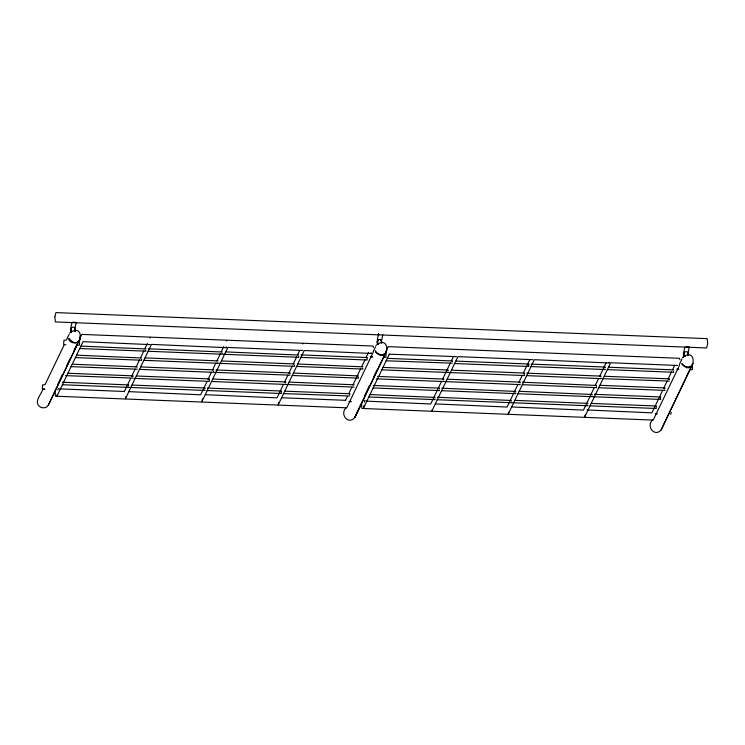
<?xml version="1.0" encoding="UTF-8"?>
<svg xmlns="http://www.w3.org/2000/svg" width="745" height="745" viewBox="0 0 745 745"><rect width="100%" height="100%" fill="white"/><g stroke="black" fill="none" stroke-linecap="round" stroke-linejoin="round"><path stroke-width="1.12" d="M281.265 392.112L281.414 393.5L207.11 390.529M367.034 358.634L367.183 360.021L300.831 357.367M596.4 386.255L596.54 387.651L522.236 384.681M656.14 407.105L656.28 408.493L589.928 405.839M660.47 398.044L660.619 399.441L593.122 396.74M386.757 350.02L386.096 352.469M55.074 391.032L55.437 396.191L346.742 407.832L373.292 352.059M202.277 399.72L202.361 398.771M278.677 402.589L278.211 404.824L304.239 350.504L371.364 353.465L371.057 352.73M361.53 403.296L361.884 408.456L653.197 420.087L679.412 365.506M363.933 406.193L364.016 405.243M364.845 400.186L364.286 402.207M671.301 412.441L670.742 414.462M386.525 349.899L385.845 352.608L354.704 417.61C348.269 425.414 339.124 413.801 346.36 407.59M58.343 388.517L57.831 389.952M125.896 396.666L125.439 398.715L151.468 344.395L226.564 347.673L226.257 346.937M132.871 376.625L133.141 375.862L67.935 373.254M209.252 379.68L209.522 378.916L136.382 375.992M289.973 373.683L290.243 372.919L215.938 369.948M349.712 394.533L349.982 393.76L284.776 391.153M447.996 370.777L448.267 370.014L383.06 367.406M508.733 411.985L508.276 414.024L534.305 359.705L609.401 362.992L609.093 362.247M528.717 364.78L528.987 364.016L455.847 361.092M585.114 415.04L584.657 417.079L610.686 362.759L677.652 365.478M669.178 379.624L669.448 378.86L604.242 376.253M690.885 366.987L690.401 368.803M71.995 322.501L70.943 326.981L71.222 332.037C67.842 326.534 76.949 325.071 75.059 330.817M378.581 333.872L377.389 339.236L378.134 340.893M382.734 334.673L382.027 339.077L380.993 340.716M684.897 347.012L683.845 351.491L684.236 353.009M384.308 355.44L384.429 354.248M57.356 394.785L57.03 395.977L83.049 341.657L150.183 344.618M128.568 385.398L128.801 384.914L62.45 382.26M202.156 400.577L201.83 401.769L227.849 347.449L302.787 350.485M204.95 388.452L205.182 387.968L132.042 385.044M281.34 391.507L281.573 391.032L207.268 388.052M285.68 382.455L285.903 381.971L212.763 379.047M367.108 358.028L367.332 357.553L300.98 354.899M363.811 407.04L363.476 408.241L389.318 354.173M432.221 409.778L431.895 410.97L457.924 356.65L532.852 359.686M439.364 388.601L439.597 388.117L373.236 385.463M443.694 379.55L443.927 379.065L377.575 376.411M452.373 361.446L452.606 360.962L387.4 358.354M520.085 382.604L520.317 382.12L447.168 379.196M524.424 373.552L524.648 373.068L451.507 370.144M600.805 376.607L601.038 376.123L526.734 373.152M605.145 367.555L605.368 367.071L531.073 364.1M656.205 406.5L656.438 406.016L591.232 403.408M660.545 397.448L660.778 396.964L594.426 394.31M664.885 388.396L665.108 387.912L599.902 385.305M384.308 355.449L383.917 356.622M693.055 363.448L692.552 364.724M141.634 358.01L76.605 355.151M145.973 348.958L80.944 346.099M150.099 337.913L150.276 337.42M222.355 352.012L148.236 348.79M226.489 340.968L226.666 340.474M298.736 355.067L225.782 351.891M302.87 344.022L303.047 343.529M358.475 375.908L293.456 373.049M362.815 366.857L297.786 363.998M435.071 397.43L370.051 394.571M511.461 400.484L437.334 397.262M515.791 391.423L441.673 388.201M592.182 394.478L519.218 391.302M596.512 385.426L522.394 382.204M79.929 339.049L48.248 405.354C46.348 408.511 41.618 408.577 39.113 406.118C33.991 400.866 41.552 394.263 42.875 389.132M77.387 344.544L77.936 341.527M362.247 401.89L354.704 417.61L383.535 357.237M692.301 364.864L661.16 429.865C654.725 437.669 645.57 426.056 652.806 419.845M69.071 334.468L66.37 340.12L63.968 340.195L63.66 343.79M48.248 405.354L77.089 344.982M373.273 351.435L375.527 346.723M679.282 364.631L681.973 358.978M661.16 429.865L689.991 369.492M57.533 384.811L62.533 374.363M66.538 366.009L70.049 358.69M74.053 350.336L77.052 344.069M80.06 337.802L81.922 334.403L373.049 346.043L373.459 347.477M124.247 391.74L130.664 378.367M131.642 376.309L135.096 369.101M136.074 367.062L139.501 359.9M140.479 357.861L143.915 350.699M144.893 348.66L147.342 343.547M207.045 381.421L200.638 394.794L129.025 391.647M208.032 379.363L211.478 372.155M212.455 370.116L215.892 362.955M216.869 360.915L220.297 353.754M221.274 351.714L223.724 346.602M283.426 384.476L277.019 397.849L205.406 394.701M284.413 382.418L287.859 375.21M288.846 373.171L292.273 366.009M293.251 363.97L296.678 356.818M297.655 354.769L299.62 350.681M345.438 400.587L347.403 396.47M348.883 393.379L351.845 387.204M352.832 385.146L360.682 368.747M361.67 366.708L365.097 359.546M366.074 357.507L368.524 352.394M364.482 396.023L369.492 385.575M373.496 377.221L376.998 369.902M387.009 349.014L388.378 346.658L679.505 358.298L679.915 359.733M441.552 381.356L430.703 403.995L365.86 401.117M442.53 379.317L450.362 362.964M451.34 360.915L453.305 356.827M517.933 384.411L507.084 407.049L435.471 403.902M518.911 382.371L522.338 375.219M523.316 373.171L529.686 359.882M594.314 387.465L583.475 410.104L511.862 406.956M595.292 385.426L598.719 378.274M599.706 376.225L606.067 362.936M662.659 390.352L651.884 412.842L587.041 409.964M663.637 388.303L667.073 381.151M668.051 379.093L671.506 371.895M672.493 369.837L674.467 365.721M64.219 344.767L44.97 384.783L42.567 384.867L42.409 389.188L44.802 389.449L42.623 389.337L44.681 389.421L44.262 388.965M69.49 333.22C85.479 320.564 82.49 354.35 68.913 338.342M375.936 345.475C391.6 332.81 389.356 366.317 375.331 351.77M682.541 357.479C698.326 345.354 695.169 378.721 681.777 364.026M137.359 366.894L72.265 364.203M218.08 360.897L145.061 357.889M294.461 363.951L221.442 360.943M354.201 384.802L289.116 382.101M587.898 403.371L514.879 400.363M673.666 369.892L608.581 367.201M386.078 352.366C383.424 356.259 376.849 354.871 375.359 350.597M692.533 364.622C690.019 368.309 683.891 367.285 682.066 363.42M74.835 328.284L76.288 322.417L72.302 322.259M683.118 357.358L683.603 357.013M687.449 352.972L688.473 351.333L689.19 346.928L686.201 346.807M70.701 332.494L71.231 332.205M377.678 344.46L378.246 344.218M684.692 356.473L685.288 356.296M213.796 369.865L140.721 366.94M124.434 391.479L59.414 388.862M345.615 400.326L281.74 397.756M63.912 344.674L65.867 344.6M77.08 345.205L79.464 345.121L79.519 340.651M370.367 356.929L372.658 357.041L372.062 356.436M383.526 357.47L385.919 357.377L385.975 352.906M689.982 369.725L692.366 369.632L692.431 365.162M676.814 369.185L678.825 369.166M348.967 401.592L351.258 401.704L350.718 401.22M655.414 413.847L657.425 413.829M389.141 354.182L456.471 356.632M79.65 348.52L146.001 351.174L145.843 350.42M148.078 351.258L222.383 354.229L222.224 353.475M223.304 354.266L298.764 357.283L298.615 356.529M386.096 360.785L452.355 363.188M454.534 363.513L528.838 366.493L528.68 365.423M530.915 366.568L605.219 369.548L605.08 369.073M607.277 369.622L673.638 372.276L673.48 371.522M75.31 357.581L141.662 360.235L141.503 359.481M143.738 360.319L218.043 363.29L217.912 362.815M218.965 363.327L294.424 366.344L294.266 365.274M296.491 366.428L362.843 369.073L362.685 368.319M381.766 369.837L448.118 372.491L447.978 372.016M449.03 372.528L524.499 375.545L524.34 374.474M526.575 375.629L600.88 378.6L600.749 378.125M601.802 378.637L669.196 381.086M70.971 366.633L137.266 369.203M139.408 369.371L213.703 372.342L213.545 371.271M214.625 372.379L289.991 375.154M292.152 375.48L358.503 378.134L358.354 377.38M376.281 378.842L443.778 381.542L443.638 381.067M444.7 381.58L520.159 384.597L520.029 384.122M598.607 387.735L664.959 390.389L664.819 389.914M65.486 375.638L132.889 378.097M133.904 378.376L209.373 381.393L209.215 380.322M211.45 381.477L285.754 384.448L285.614 383.973M286.676 384.485L354.117 387.102M373.087 387.94L439.438 390.594L439.308 390.119M441.515 390.678L515.819 393.649L515.67 392.894M517.905 393.733L592.2 396.703L592.052 395.949M62.301 384.737L128.652 387.391L128.513 386.916M129.565 387.428L205.033 390.445L204.894 389.97M283.482 393.584L349.731 395.995M368.747 396.992L435.099 399.646L434.95 398.892M437.185 399.73L511.48 402.7L511.331 401.946M512.402 402.738L587.87 405.755L587.712 405.001M71.092 328.322L71.222 331.944M68.624 338.947C70.468 345.01 80.991 343.911 80.283 337.168M378.6 333.946L378.758 334.514M80.032 335.986L80.19 336.572M687.933 354.871L687.831 352.59L687.933 354.862M684.124 356.548C680.632 351.137 689.898 349.535 687.97 355.328M377.678 344.292C374.186 338.882 383.442 337.28 381.514 343.072M377.687 344.227L377.547 340.176L377.678 344.199M54.813 316.672L55.363 321.924L706.577 347.971L707.703 343.892L707.154 338.64L55.94 312.593L54.813 316.672M381.477 342.607L381.375 340.335L381.477 342.607M75.077 331.497L74.919 328.079L75.077 331.478M684.134 356.483L683.994 352.441L684.124 356.455"/></g></svg>
